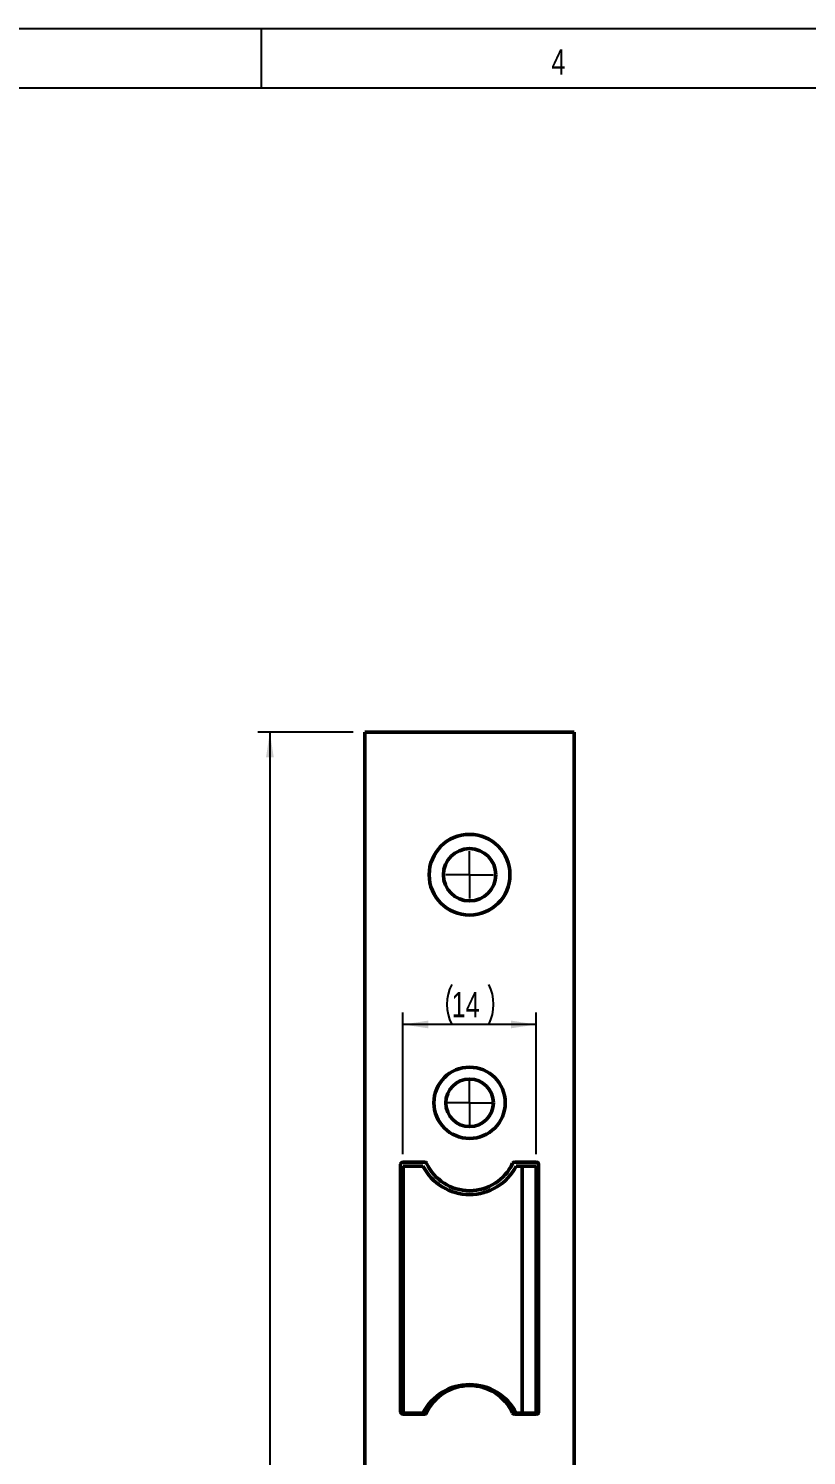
# Model space of a CAD drawing. Header units: millimetres. Extents: x 4 to 420, y 5 to 292.
# Drawn here: x 145.4 to 210.8, y 171.9 to 292 of the extents above; entities that cross this region are included whole.
import ezdxf

# ---------------------------------------------------------------- set-up
doc = ezdxf.new("R2010")
doc.units = ezdxf.units.MM
doc.layers.add('FORMAT', color=7, linetype='Continuous')
doc.styles.add('SLDTEXTSTYLE0', font='TXT', dxfattribs={"width": 0.75})
doc.dimstyles.new('SLDDIMSTYLE0', dxfattribs={"dimtxt": 2.116667, "dimasz": 2.116667, "dimexe": 0, "dimexo": 0.0625, "dimgap": 0.529167, "dimtad": 1, "dimlfac": 1.25, "dimrnd": 1e-09, "dimzin": 12, "dimdsep": 46, "dimtxsty": 'SLDTEXTSTYLE0', "dimsah": 1, "dimcen": 0.09, "dimadec": 0, "dimazin": 3, "dimtfac": 1, "dimtofl": 0, "dimtmove": 0, "dimatfit": 3, "dimfxl": 1, "dimfrac": 2, "dimtolj": 1, "dimtzin": 12, "dimarcsym": 0})

# ---------------------------------------------------------------- blocks, each defined once
blk = doc.blocks.new('_D_10')
at = {"layer": 'FORMAT'}
for p, q in [((176.9, 197.24), (176.9, 209.15)), ((188.1, 197.24), (188.1, 209.15)), ((188.1, 208.15), (176.9, 208.15))]:
    blk.add_line(p, q, dxfattribs=at)
for centre, start, end in [((184.36, 209.84), 153.4349, 206.5651), ((180.76, 209.84), 333.4349, 26.5651)]:
    blk.add_arc(centre, 3.76, start, end, dxfattribs=at)
for points in [[(176.9, 208.15), (179.02, 207.83), (179.02, 208.48)], [(188.1, 208.15), (185.99, 208.48), (185.99, 207.83)]]:
    blk.add_solid(points, dxfattribs=at)
at = {"layer": 'FORMAT', "insert": (180.99, 210.88), "char_height": 2.117, "attachment_point": 1, "style": 'SLDTEXTSTYLE0'}
blk.add_mtext('14', dxfattribs=at)
blk = doc.blocks.new('_D_11')
at = {"layer": 'FORMAT'}
for p, q in [((172.7, 232.76), (164.7, 232.76)), ((165.7, 232.76), (165.7, 40.76)), ((172.7, 40.76), (164.7, 40.76))]:
    blk.add_line(p, q, dxfattribs=at)
for centre, start, end in [((164.02, 134.35), 63.4349, 116.5651), ((164.02, 136.38), 243.4349, 296.5651)]:
    blk.add_arc(centre, 3.76, start, end, dxfattribs=at)
for points in [[(165.7, 232.76), (165.38, 230.64), (166.03, 230.64)], [(165.7, 40.76), (166.03, 42.87), (165.38, 42.87)]]:
    blk.add_solid(points, dxfattribs=at)
at = {"layer": 'FORMAT', "insert": (162.97, 133.02), "char_height": 2.117, "attachment_point": 1, "rotation": 90, "style": 'SLDTEXTSTYLE0'}
blk.add_mtext('240', dxfattribs=at)
blk = doc.blocks.new('SW_CENTERMARKSYMBOL_15')
at = {"layer": 'FORMAT', "color": 0}
for q in [(0, 2), (-2, 0), (0, -2), (2, 0)]:
    blk.add_line((0, 0), q, dxfattribs=at)
blk = doc.blocks.new('SW_CENTERMARKSYMBOL_17')
at = {"layer": 'FORMAT', "color": 0}
for q in [(0, 2), (-2, 0), (0, -2), (2, 0)]:
    blk.add_line((0, 0), q, dxfattribs=at)

msp = doc.modelspace()

# ---------------------------------------------------------------- linework, layer by layer
at = {"color": 7, "linetype": 'Continuous', "lineweight": 25}
for p, q in [((15, 292), (415, 292)), ((165, 287), (165, 292)), ((20, 287), (410, 287))]:
    msp.add_line(p, q, dxfattribs=at)
at = {"color": 7, "linetype": 'Continuous', "lineweight": 50}
for p, q in [((173.7018, 232.7577), (173.7018, 40.7577)), ((191.3018, 232.7577), (173.7018, 232.7577)), ((191.3018, 40.7577), (191.3018, 232.7577)), ((176.7018, 196.3977), (176.7018, 175.5177)), ((176.8618, 196.5577), (178.7324, 196.5577)), ((176.9018, 196.2377), (176.9018, 175.4377)), ((176.9018, 196.2377), (178.5826, 196.2377)), ((186.2711, 196.5577), (188.1418, 196.5577)), ((186.4209, 196.2377), (186.9125, 196.2377)), ((186.9125, 175.4377), (186.9125, 196.2377)), ((188.1018, 196.2377), (186.9125, 196.2377)), ((188.1018, 175.4377), (188.1018, 196.2377)), ((188.3018, 196.3977), (188.3018, 175.5177)), ((184.5, 177.3578), (184.5, 177.2228)), ((176.9018, 175.4377), (178.5826, 175.4377)), ((178.1, 175.4377), (178.1, 175.3577)), ((186.4209, 175.4377), (186.9125, 175.4377)), ((186.5, 175.4377), (186.5, 175.3577)), ((186.9125, 175.4377), (188.1018, 175.4377)), ((176.8618, 175.3577), (178.7324, 175.3577)), ((186.2711, 175.3577), (188.1418, 175.3577))]:
    msp.add_line(p, q, dxfattribs=at)
for centre, radius in [((182.5018, 220.7577), 3.4), ((182.5018, 220.7577), 2.2), ((182.5018, 201.5577), 3), ((182.5018, 201.5577), 2)]:
    msp.add_circle(centre, radius, dxfattribs=at)
for centre, radius, start, end in [((176.8618, 196.3977), 0.16, 90, 180), ((182.5018, 198.2377), 4.4, 207.035692, 332.964308), ((178.7324, 196.3977), 0.16, 25.028999, 90), ((182.5018, 198.1577), 4, 205.028999, 334.971001), ((186.2711, 196.3977), 0.16, 90, 154.971001), ((188.1418, 196.3977), 0.16, 0, 90), ((182.5018, 173.4377), 4.4, 27.035692, 152.964308), ((182.5018, 173.7577), 4, 25.028999, 154.971001), ((176.8618, 175.5177), 0.16, 180, 270), ((178.7324, 175.5177), 0.16, 270, 334.971001), ((186.2711, 175.5177), 0.16, 205.028999, 270), ((188.1418, 175.5177), 0.16, 270, 0)]:
    msp.add_arc(centre, radius, start, end, dxfattribs=at)

# ---------------------------------------------------------------- block references
at = {"layer": 'FORMAT'}
for name, p in [('SW_CENTERMARKSYMBOL_15', (182.5018, 220.7577)), ('SW_CENTERMARKSYMBOL_17', (182.5018, 201.5577))]:
    msp.add_blockref(name, p, dxfattribs=at)

# ---------------------------------------------------------------- texts
at = {"color": 7, "linetype": 'Continuous', "lineweight": 0, "insert": (189.9787, 290.2463), "char_height": 2.1167, "attachment_point": 2, "style": 'SLDTEXTSTYLE0'}
msp.add_mtext('4', dxfattribs=at)

# ---------------------------------------------------------------- dimensions: what is measured, and where the dimension line sits
at = {"layer": 'FORMAT'}
dim = msp.add_linear_dim(base=(165.7018, 40.7577), p1=(173.7018, 232.7577), p2=(173.7018, 40.7577), angle=90, text='(<>)', dimstyle='SLDDIMSTYLE0', dxfattribs=at)
dim.commit()
dim.dimension.update_dxf_attribs({"geometry": '_D_11', "text_midpoint": (165.7018, 135.3644), "dimtype": 160})
dim = msp.add_linear_dim(base=(176.9018, 208.1534), p1=(188.1018, 196.2377), p2=(176.9018, 196.2377), text='(<>)', dimstyle='SLDDIMSTYLE0', dxfattribs=at)
dim.commit()
dim.dimension.update_dxf_attribs({"geometry": '_D_10', "text_midpoint": (182.5568, 208.1534), "dimtype": 160})

doc.saveas('drawing.dxf')
